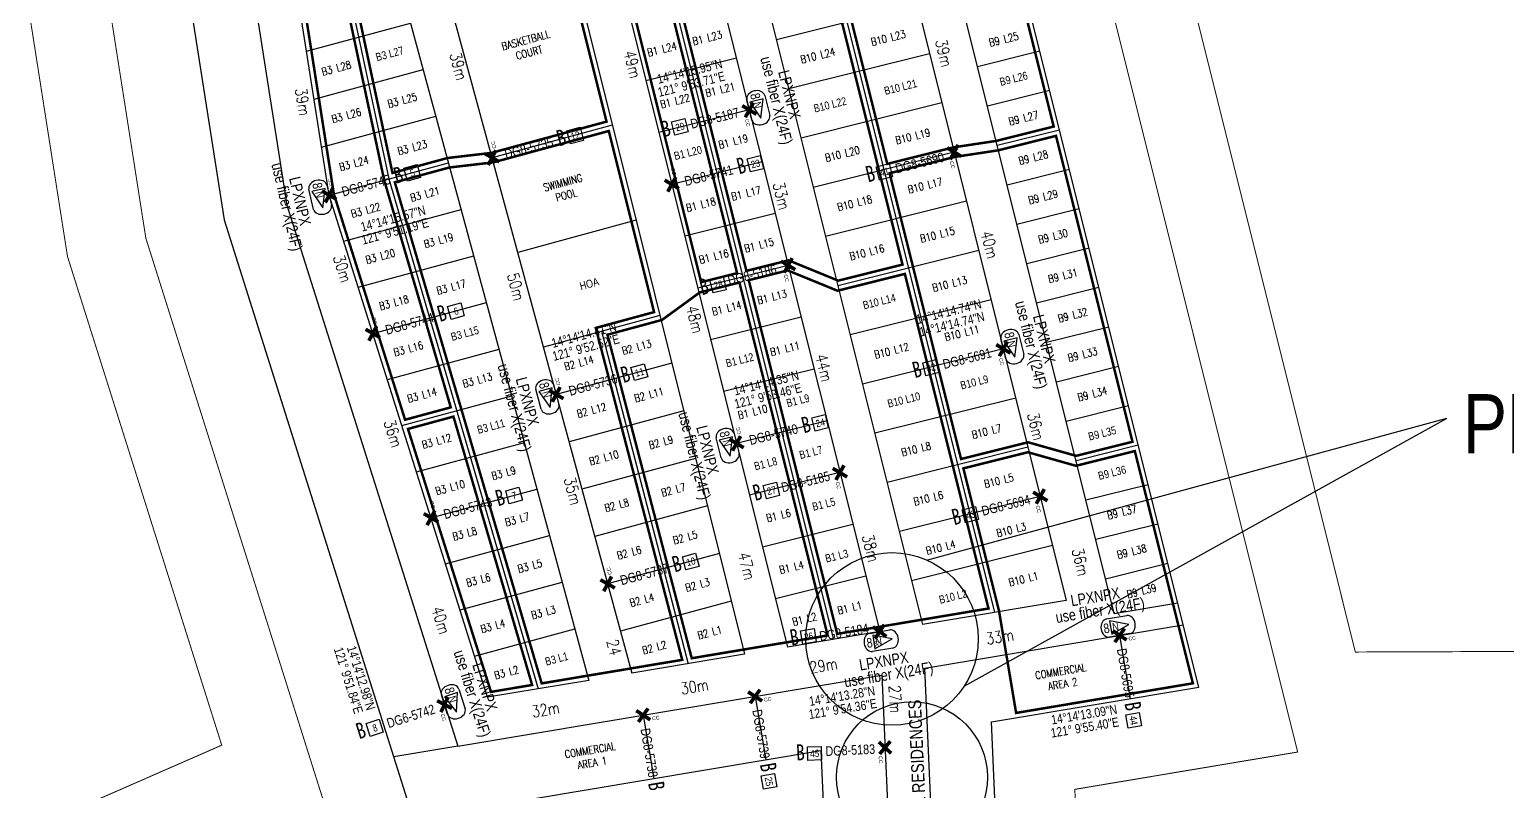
# Model space of a CAD drawing. Extents: x -663610 to -207124, y 70878 to 297551.
# Drawn here: x -212881 to -211961, y 82228 to 82703 of the extents above; entities that cross this region are included whole.
import ezdxf
from ezdxf.enums import TextEntityAlignment as Align

# ---------------------------------------------------------------- set-up
doc = ezdxf.new("R2010")
doc.units = 0
doc.header["$LTSCALE"] = 0.3
doc.linetypes.add('ACAD_ISO05W100', pattern=[33, 24, -3, 0, -3, 0, -3])
doc.layers.get('0').update_dxf_attribs({"linetype": 'CONTINUOUS'})
for name, color, linetype in [('BASEMAP', 7, 'CONTINUOUS'), ('COORDINATES', 3, 'CONTINUOUS'), ('Distance Data', 7, 'CONTINUOUS'), ('Electric Pole ID', 7, 'CONTINUOUS'), ('Electrical Pole (Circular Conc.)', 7, 'CONTINUOUS'), ('House Number', 6, 'CONTINUOUS'), ('NAP Boundary', 1, 'CONTINUOUS'), ('Proposed NAP', 7, 'CONTINUOUS'), ('Proposed NAP ID', 1, 'CONTINUOUS'), ('Road Name', 7, 'CONTINUOUS'), ('Site boundry', 7, 'CONTINUOUS'), ('Survey sequence', 7, 'CONTINUOUS'), ('Vacant', 1, 'CONTINUOUS')]:
    doc.layers.add(name, color=color, linetype=linetype)
doc.layers.add('Pole size-Big', color=251, linetype='CONTINUOUS', lineweight=0)
doc.styles.add('Mark', font='arial.ttf', dxfattribs={"width": 0.8, "height": 2.5})
doc.styles.add('ROMANS', font='ROMANS.SHX', dxfattribs={"width": 0.8, "height": 2})
doc.styles.get("Standard").update_dxf_attribs({"font": '', "width": 0.8})
doc.styles.get('Standard').set_extended_font_data('FangSong_GB2312')
doc.linetypes.add('FENCELINE2', pattern='A,6.35,-2.54,[132,ltypeshp.shx,S=2.54,R=0,X=-2.54,Y=0],-2.54,25.4', length=36.83)

# ---------------------------------------------------------------- blocks, each defined once
blk = doc.blocks.new('Electrical Pole (Circular Conc.)')
at = {"const_width": 1.18}
for points in [[(-322437.53, 145744.35), (-322433.55, 145740.66)], [(-322437.46, 145740.59), (-322433.62, 145744.42)]]:
    blk.add_lwpolyline(points, dxfattribs=at)
at = {"color": 1, "lineweight": 0, "ltscale": 2, "insert": (-322432.88, 145741.54), "char_height": 1.2, "width": 1.894, "attachment_point": 1}
blk.add_mtext('{\\fArial|b0|i0|c0|p34;\\C7;CC}', dxfattribs=at)
blk = doc.blocks.new('PROPOSED NAP')
at = {"color": 7, "linetype": 'Continuous'}
for p, q in [((74519.12, 11201.41), (74524.62, 11201.41)), ((74524.62, 11196.53), (74519.12, 11196.53))]:
    blk.add_line(p, q, dxfattribs=at)
blk.add_lwpolyline([(74524.77, 11198.97), (74519.88, 11200.8), (74519.88, 11197.14)], close=True, dxfattribs=at)
for centre, start_param, end_param in [((74519.12, 11198.97), 3.141593, 4.712389), ((74524.62, 11198.97), 1.570796, 3.141593), ((74519.12, 11198.97), 4.712389, 6.283185), ((74524.62, 11198.97), 0, 1.570796)]:
    blk.add_ellipse(centre, major_axis=(0, -2.44), ratio=0.75, start_param=start_param, end_param=end_param, dxfattribs=at)
at = {"color": 7, "style": 'Mark', "width": 0.8}
for s, height, p in [('8', 2.55, (74518.73, 11197.68)), ('N', 2.12, (74521.16, 11197.9))]:
    blk.add_text(s, height=height, dxfattribs=at).set_placement(p, align=Align.CENTER)

msp = doc.modelspace()

# ---------------------------------------------------------------- linework, layer by layer
at = {"layer": 'BASEMAP', "color": 251, "ltscale": 2}
for points in [[(-211960.67, 82215.48), (-212279.46, 82214.35), (-212282.06, 82271.57), (-212152.86, 82293.21), (-212418.44, 83355.77), (-212857.53, 83205.14), (-212760.19, 82584.43), (-212642.36, 82211.22), (-212388.36, 82253.77), (-212386.46, 82212.09), (-212465.83, 82208.15), (-212596.26, 82185.4)], [(-212205.57, 82339.14), (-212443.27, 83290.16)], [(-212810.61, 83164.15), (-212721.14, 82593.6), (-212614.68, 82256.42), (-212350.46, 82300.67), (-212344.69, 82174.12), (-212461.38, 82168.32), (-212589.38, 82146)], [(-212351.21, 82810.48), (-212235.45, 82347.32), (-212324.98, 82332.32)], [(-212395.11, 82799.51), (-212280.21, 82339.82)], [(-212439.01, 82788.54), (-212324.98, 82332.32)], [(-212465.21, 82781.99), (-212351.7, 82327.84)], [(-212521.59, 82767.9), (-212409.19, 82318.21)], [(-212493.4, 82774.94), (-212380.44, 82323.03)], [(-212547.78, 82761.35), (-212435.9, 82313.74)], [(-212625.49, 82741.93), (-212506.15, 82301.97)], [(-212651.69, 82735.38), (-212532.91, 82297.49)], [(-212682.65, 82727.64), (-212657.58, 82609.88), (-212564.46, 82292.21)], [(-212532.91, 82297.49), (-212596, 82286.92), (-212694.78, 82599.79), (-212713.61, 82719.9)], [(-212328.23, 82718.54), (-212416.03, 82696.6)], [(-212708.83, 82689.4), (-212643.99, 82706.99)], [(-212441, 82685.15), (-212497.38, 82671.06)], [(-212320.57, 82687.9), (-212408.37, 82665.95)], [(-212704.15, 82659.54), (-212636.13, 82677.99)], [(-212312.91, 82657.25), (-212400.71, 82635.3)], [(-212699.46, 82629.67), (-212628.26, 82648.99)], [(-212432.93, 82652.87), (-212489.31, 82638.78)], [(-212518.32, 82643.47), (-212593.27, 82623.13)], [(-212694.78, 82599.8), (-212620.39, 82619.98)], [(-212424.87, 82620.59), (-212481.25, 82606.5)], [(-212305.25, 82626.6), (-212393.05, 82604.66)], [(-212297.59, 82595.96), (-212385.39, 82574.01)], [(-212685.71, 82571.09), (-212612.51, 82590.94)], [(-212503.49, 82584.14), (-212577.26, 82564.12)], [(-212416.8, 82588.31), (-212473.18, 82574.22)], [(-212289.93, 82565.31), (-212377.73, 82543.37)], [(-212676.65, 82542.37), (-212604.64, 82561.9)], [(-212408.73, 82556.03), (-212465.11, 82541.94)], [(-212667.58, 82513.65), (-212596.76, 82532.86)], [(-212282.27, 82534.67), (-212370.07, 82512.72)], [(-212488.66, 82524.81), (-212561.26, 82505.11)], [(-212400.66, 82523.75), (-212457.04, 82509.66)], [(-212524.98, 82514.95), (-212471.03, 82307.85)], [(-212658.51, 82484.93), (-212588.88, 82503.82)], [(-212274.61, 82504.02), (-212362.41, 82482.07)], [(-212481.24, 82495.14), (-212553.25, 82475.61)], [(-212392.59, 82491.47), (-212448.98, 82477.38)], [(-212649.45, 82456.21), (-212581, 82474.78)], [(-212266.95, 82473.37), (-212354.75, 82451.43)], [(-212473.83, 82465.48), (-212545.25, 82446.1)], [(-212384.53, 82459.19), (-212440.91, 82445.1)], [(-212640.38, 82427.5), (-212573.13, 82445.74)], [(-212466.42, 82435.81), (-212537.24, 82416.6)], [(-212259.29, 82442.73), (-212347.09, 82420.78)], [(-212376.46, 82426.91), (-212432.84, 82412.82)], [(-212631.32, 82398.78), (-212565.25, 82416.7)], [(-212251.63, 82412.08), (-212339.43, 82390.14)], [(-212459, 82406.15), (-212529.24, 82387.09)], [(-212368.39, 82394.63), (-212424.77, 82380.54)], [(-212622.25, 82370.06), (-212557.37, 82387.66)], [(-212243.97, 82381.43), (-212331.78, 82359.49)], [(-212451.59, 82376.48), (-212521.24, 82357.59)], [(-212360.32, 82362.35), (-212416.7, 82348.26)], [(-212613.18, 82341.34), (-212549.49, 82358.62)], [(-212444.17, 82346.82), (-212513.23, 82328.08)], [(-212205.57, 82339.14), (-212166, 82345.77)], [(-212604.12, 82312.62), (-212541.62, 82329.58)], [(-212351.7, 82327.84), (-212409.19, 82318.21)], [(-211960.53, 82175.48), (-212317.67, 82174.21), (-212323.63, 82305.17), (-212202.17, 82325.51)], [(-212202.17, 82325.51), (-212162.59, 82332.14)], [(-212435.9, 82313.74), (-212506.15, 82301.97)]]:
    msp.add_lwpolyline(points, dxfattribs=at)
at = {"layer": 'BASEMAP', "color": 251, "linetype": 'Continuous', "ltscale": 2}
for points in [[(-212251.9, 82689.46), (-212290.7, 82679.76)], [(-212245.76, 82664.91), (-212284.57, 82655.21)], [(-212239.63, 82640.36), (-212278.43, 82630.66)], [(-212233.49, 82615.81), (-212272.3, 82606.11)], [(-212227.36, 82591.26), (-212266.16, 82581.56)], [(-212221.22, 82566.71), (-212260.03, 82557.01)], [(-212215.08, 82542.16), (-212253.89, 82532.46)], [(-212208.95, 82517.61), (-212247.75, 82507.91)], [(-212202.81, 82493.06), (-212241.62, 82483.36)], [(-212196.68, 82468.51), (-212235.48, 82458.81)], [(-212190.54, 82443.96), (-212229.35, 82434.26)], [(-212184.4, 82419.41), (-212223.21, 82409.72)], [(-212178.27, 82394.87), (-212217.07, 82385.17)], [(-212172.13, 82370.32), (-212210.94, 82360.62)], [(-212202.17, 82325.51), (-212195.56, 82286.06)], [(-212429.34, 82287.46), (-212422.73, 82248.01)], [(-212499.05, 82275.79), (-212492.44, 82236.33)], [(-212614.68, 82256.42), (-212654.52, 82249.74)]]:
    msp.add_lwpolyline(points, dxfattribs=at)
at = {"layer": 'BASEMAP', "color": 4, "linetype": 'Continuous', "ltscale": 2}
msp.add_lwpolyline([(-212299.06, 82293.83), (-211998.39, 82460.58), (-212321.96, 82372.34)], dxfattribs=at)
for centre, radius in [((-212344.03, 82323.31), 53.77), ((-212331.58, 82237.12), 47.04)]:
    msp.add_circle(centre, radius, dxfattribs=at)
at = {"layer": 'NAP Boundary', "color": 5, "linetype": 'ACAD_ISO05W100', "lineweight": 0, "ltscale": 2, "const_width": 1.56}
for points in [[(-212755.04, 83166.3), (-212690.35, 82753.79), (-212685.6, 82727.06), (-212660.49, 82609.15), (-212618.99, 82467.58), (-212647.45, 82459.86), (-212691.84, 82600.5), (-212710.65, 82720.37), (-212714.85, 82747.15), (-212779.28, 83157.98)], [(-212339.98, 83029.51), (-212375.4, 83020.66), (-212399.36, 83005.19), (-212440.84, 82994.83), (-212398.75, 82826.43), (-212392.2, 82800.24), (-212346.97, 82619.27), (-212305.84, 82629.55), (-212279.02, 82633.6), (-212243.26, 82642.54)], [(-212628.55, 82970.64), (-212589.98, 82780.67), (-212519.17, 82770.58), (-212462.93, 82545.58), (-212440.56, 82551.17), (-212496.31, 82774.22), (-212502.85, 82800.41), (-212551.1, 82993.43), (-212576.07, 82987.18), (-212600.98, 82974.96)], [(-212714.07, 82943.79), (-212684.43, 82754.78), (-212679.71, 82728.21), (-212655.31, 82613.61), (-212620.96, 82622.94), (-212593.83, 82626.09), (-212521.94, 82645.59), (-212550.31, 82759.09), (-212595.11, 82775.77), (-212628.83, 82941.83), (-212657.94, 82937.27), (-212686.96, 82948.04)], [(-212489.76, 82772.76), (-212434.74, 82552.62), (-212408.5, 82559.18), (-212377.51, 82546.52), (-212337.47, 82556.52), (-212397.29, 82795.87), (-212438.28, 82785.63), (-212464.48, 82779.08)], [(-212653.85, 82607.8), (-212562.33, 82295.6), (-212533.41, 82300.45), (-212506.65, 82304.93), (-212474.76, 82310.27), (-212528.63, 82517.07), (-212492.28, 82526.93), (-212520.49, 82639.77), (-212592.69, 82620.17), (-212619.82, 82617.03)], [(-212241.81, 82636.72), (-212277.84, 82627.71), (-212304.66, 82623.66), (-212345.51, 82613.45), (-212301.01, 82435.39), (-212259.25, 82445.83), (-212229.3, 82437.37), (-212194.18, 82446.15)], [(-212521.33, 82512.84), (-212468.82, 82311.27), (-212436.4, 82316.7), (-212409.69, 82321.17), (-212384.14, 82325.45), (-212439.1, 82545.35), (-212463.82, 82539.17), (-212487.34, 82522.05)], [(-212433.28, 82546.8), (-212378.21, 82326.44), (-212352.19, 82330.8), (-212325.48, 82335.28), (-212283.91, 82342.24), (-212336.02, 82550.7), (-212377.96, 82540.22), (-212408.95, 82552.88)], [(-212617.31, 82461.82), (-212568.29, 82294.61), (-212593.93, 82290.31), (-212645.65, 82454.14)], [(-212299.56, 82429.57), (-212277.28, 82340.43), (-212272.8, 82313.68), (-212266.68, 82277.19), (-212156.56, 82295.64), (-212192.72, 82440.33), (-212229.39, 82431.16), (-212259.34, 82439.62)]]:
    msp.add_lwpolyline(points, close=True, dxfattribs=at)
at = {"layer": 'Site boundry', "color": 1, "linetype": 'FENCELINE2', "lineweight": 0, "ltscale": 5, "const_width": 0.605}
msp.add_lwpolyline([(-213422.79, 81967.81), (-213350.56, 81999.42), (-213158.72, 82083.36), (-212761.71, 82257.1), (-212857.81, 82561.5), (-212969.31, 83272.52), (-212347.84, 83485.71), (-212055.27, 82315.14), (-211934.03, 82315.57)], dxfattribs=at)
at = {"layer": 'Site boundry', "color": 2, "linetype": 'FENCELINE2', "lineweight": 0, "ltscale": 5, "const_width": 0.605}
msp.add_lwpolyline([(-212230.1, 82229.58), (-212091.23, 82252.84), (-212383.14, 83420.74), (-212913.42, 83238.83), (-212809, 82572.97), (-212676.96, 82154.73), (-212435.74, 82195.14), (-212434.13, 82159.66), (-212345.15, 82164.08), (-212319.28, 82164.21), (-212227.13, 82164.53)], close=True, dxfattribs=at)
at = {"layer": 'Survey sequence', "color": 9, "ltscale": 2, "true_color": 0xc7c8ca}
for points in [[(-212481.38, 82645.45), (-212473.12, 82647.51), (-212471.08, 82639.32), (-212479.33, 82637.26)], [(-212546.65, 82639.86), (-212538.43, 82642.07), (-212536.24, 82633.92), (-212544.46, 82631.71)], [(-212434.35, 82622.41), (-212426.09, 82624.47), (-212424.05, 82616.28), (-212432.3, 82614.22)], [(-212353.97, 82617.37), (-212345.72, 82619.43), (-212343.67, 82611.24), (-212351.92, 82609.18)], [(-212648.2, 82616.63), (-212639.99, 82618.86), (-212637.78, 82610.71), (-212645.99, 82608.49)], [(-212457.57, 82547.03), (-212449.32, 82549.09), (-212447.27, 82540.9), (-212455.52, 82538.84)], [(-212621.01, 82530.49), (-212612.8, 82532.72), (-212610.59, 82524.57), (-212618.8, 82522.35)], [(-212506.68, 82492.45), (-212498.47, 82494.68), (-212496.26, 82486.53), (-212504.47, 82484.3)], [(-212324.88, 82495.4), (-212316.63, 82497.47), (-212314.58, 82489.28), (-212322.84, 82487.21)], [(-212394.01, 82461.01), (-212385.75, 82463.07), (-212383.71, 82454.88), (-212391.96, 82452.82)], [(-212584.74, 82415.62), (-212576.53, 82417.85), (-212574.32, 82409.7), (-212582.53, 82407.47)], [(-212424.35, 82418.87), (-212416.1, 82420.93), (-212414.05, 82412.74), (-212422.3, 82410.68)], [(-212300.34, 82403.74), (-212292.08, 82405.81), (-212290.04, 82397.62), (-212298.29, 82395.56)], [(-212474.66, 82374.43), (-212466.45, 82376.66), (-212464.24, 82368.51), (-212472.45, 82366.28)], [(-212400.97, 82328.33), (-212392.59, 82329.74), (-212391.19, 82321.41), (-212399.58, 82320.01)], [(-212671.68, 82270.65), (-212663.57, 82273.22), (-212661.03, 82265.17), (-212669.14, 82262.6)], [(-212190.01, 82277.5), (-212188.6, 82269.11), (-212196.93, 82267.72), (-212198.33, 82276.11)], [(-212396.76, 82255.97), (-212388.26, 82256.36), (-212387.88, 82247.93), (-212396.38, 82247.54)], [(-212417.18, 82239.45), (-212415.77, 82231.06), (-212424.1, 82229.67), (-212425.5, 82238.06)]]:
    msp.add_lwpolyline(points, close=True, dxfattribs=at)

# ---------------------------------------------------------------- block references
at = {"layer": 'Electrical Pole (Circular Conc.)', "color": 1, "lineweight": 0, "xscale": 1.919302000000065, "zscale": 1.919302000013738}
for p, yscale, rotation in [((-333749.29, -585557.11), 1.919302000016501, 284.0330033779194), ((-103094.3, 752871), 1.919302000016501, 105.0447188448591), ((-333621.61, -585583.37), 1.919302000016501, 284.0330033775145), ((-91164.89, 750816.48), 1.919302000016501, 104.0330033776514), ((-104743.74, 753098.72), 1.919302000016501, 105.1770176889307), ((-333725.09, -585653.95), 1.919302000016501, 284.033003377929), ((-104716.54, 753012.57), 1.919302000016501, 105.1770176887831), ((-333590.97, -585705.96), 1.919302000016501, 284.0330033776555), ((-104602.22, 752974.53), 1.9193020000165, 105.1770176889509), ((-91124.55, 750655.08), 1.9193020000165, 104.0330033784958), ((-333692.82, -585783.07), 1.919302000016501, 284.0330033771298), ((-333567.99, -585797.9), 1.919302000016501, 284.033003377842), ((-104680.28, 752897.7), 1.919302000016501, 105.1770176894594), ((-104570.2, 752856.51), 1.919302000016501, 105.1770176889721), ((-385998.19, -574230.71), 1.919302000016501, 279.508835267742), ((444356.38, -91320.98), 1.919302000016501, 9.50883526812341), ((-293056.64, -592071.08), 1.919302000016501, 287.5213706870364), ((444129.21, -91359.03), 1.919302000016501, 9.508835268257606), ((444059.5, -91370.71), 1.919302000016501, 9.508835267916648), ((-463616.92, -548685.27), 1.919302000016501, 272.6085789844177)]:
    msp.add_blockref('Electrical Pole (Circular Conc.)', p, dxfattribs=dict(at, yscale=yscale, rotation=rotation))
at = {"layer": 'Proposed NAP', "color": 1, "zscale": 2.347523674886913}
for p, xscale, yscale, rotation in [((-280352.66, 246000.4), 2.347523674960325, 2.347523674887796, 284.0330033779679), ((-278264.43, 246906.61), 2.347523674960324, 2.347523674887796, 283.2072253964247), ((-280194.34, 245851.55), 2.347523674960324, 2.347523674887796, 284.0330033779371), ((-283731.82, 244431.52), 2.347523674960324, 2.347523674887796, 285.17701768905), ((-280371.76, 245789.85), 2.347523674960324, 2.347523674887796, 284.0330033779202), ((-380398.21, 27502.21), 2.347523674960324, 2.347523674887796, 9.508835268195416), ((-380545.84, 27493.22), 2.347523674960323, 2.347523674887796, 9.508835268300787), ((-290355.8, 241194.65), 2.347523674960324, 2.347523674887797, 287.5213706875716)]:
    msp.add_blockref('PROPOSED NAP', p, dxfattribs=dict(at, xscale=xscale, yscale=yscale, rotation=rotation))

# ---------------------------------------------------------------- texts
at = {"layer": 'BASEMAP', "color": 4, "linetype": 'Continuous', "ltscale": 2, "insert": (-211988.29, 82475.8), "char_height": 36.9515, "width": 602.6239, "attachment_point": 1, "style": 'Mark'}
msp.add_mtext('PLACE YOUR 1ST LCP HERE', dxfattribs=at)
at = {"layer": 'COORDINATES', "color": 3, "style": 'Mark', "width": 0.8}
for s, rotation, p in [(' 14°14\'15.95"N', 14.033, (-212470.27, 82673.93)), ('121° 9\'53.71"E', 14.033, (-212468.32, 82666.15)), (' 14°14\'15.57"N', 15.17702, (-212655.04, 82582.23)), ('121° 9\'51.19"E', 15.17702, (-212652.94, 82574.49)), (' 14°14\'14.74"N', 14.033, (-212308.81, 82524.22)), (' 14°14\'14.74"N', 14.033, (-212306.86, 82516.43)), (' 14°14\'14.41"N', 15.17702, (-212536.1, 82509.8)), ('121° 9\'52.52"E', 15.17702, (-212534, 82502.06)), (' 14°14\'14.35"N', 14.033, (-212422.56, 82479.76)), ('121° 9\'53.46"E', 14.033, (-212420.61, 82471.97)), ('121° 9\'51.84"E', 287.52137, (-212685.5, 82296.54)), (' 14°14\'12.98"N', 287.52137, (-212677.84, 82298.95)), (' 14°14\'13.28"N', 9.50884, (-212375.58, 82284.78)), ('121° 9\'54.36"E', 9.50884, (-212374.25, 82276.87)), (' 14°14\'13.09"N', 9.50884, (-212224.73, 82273.21)), ('121° 9\'55.40"E', 9.50884, (-212223.4, 82265.29))]:
    msp.add_text(s, height=5.808, rotation=rotation, dxfattribs=at).set_placement(p, align=Align.CENTER)
at = {"layer": 'Distance Data', "style": 'ROMANS', "width": 0.8}
for s, rotation, p in [('39m', 284.033, (-212311.61, 82688.25)), ('39m', 285.17702, (-212614.07, 82680.04)), ('49m', 284.033, (-212505.66, 82681.31)), ('39m', 278.91249, (-212711.15, 82657.91)), ('33m', 284.033, (-212412.81, 82599.31)), ('40m', 284.033, (-212283.12, 82568.96)), ('30m', 287.52137, (-212686.44, 82553.93)), ('50m', 285.17702, (-212578.23, 82542.73)), ('48m', 284.033, (-212466.77, 82522.38)), ('44m', 284.033, (-212386.23, 82492.16)), ('36m', 284.033, (-212254.3, 82455.69)), ('36m', 287.52137, (-212654.81, 82451.3)), ('35m', 285.17702, (-212542.89, 82415.43)), ('38m', 284.033, (-212357.2, 82379.81)), ('47m', 284.033, (-212434.46, 82368.7)), ('36m', 284.033, (-212226.48, 82371.23)), ('40m', 287.52137, (-212625.02, 82334.93)), ('33m', 9.50884, (-212276.76, 82324.67)), ('24', 285.17702, (-212517.15, 82318.02)), ('29m', 9.50884, (-212386.66, 82306.76)), ('30m', 9.50884, (-212467.04, 82293.64)), ('27m', 272.60858, (-212341.96, 82285.76)), ('32m', 9.50884, (-212559.8, 82279.31))]:
    msp.add_text(s, height=7.258, rotation=rotation, dxfattribs=at).set_placement(p, align=Align.MIDDLE_CENTER)
at = {"layer": 'Electric Pole ID', "style": 'Mark', "width": 0.8}
for s, rotation, p in [('DG8-5187', 14.033, (-212453.76, 82644.84)), ('DG8-5735', 15.04472, (-212569.54, 82626.22)), ('DG8-5690', 14.033, (-212326.03, 82617.07)), ('DG8-5745', 15.17702, (-212671.06, 82602.94)), ('DG8-5741', 14.033, (-212457.48, 82609.18)), ('DG8-5186', 14.033, (-212430.46, 82547.26)), ('DG8-5744', 15.17702, (-212643.87, 82516.8)), ('DG8-5691', 14.033, (-212296.5, 82495.13)), ('DG8-5736', 15.17702, (-212529.54, 82478.76)), ('DG8-5740', 14.033, (-212417.14, 82447.78)), ('DG8-5185', 14.033, (-212397.16, 82418.36)), ('DG8-5743', 15.17702, (-212607.6, 82401.93)), ('DG8-5694', 14.033, (-212272.31, 82403.71)), ('DG8-5737', 15.17702, (-212497.53, 82360.74)), ('DG8-5184', 9.50884, (-212373.44, 82324.49)), ('DG8-5695', 279.50884, (-212201.37, 82301.61)), ('DG6-5742', 17.52137, (-212642.99, 82272.33)), ('DG8-5739', 279.50884, (-212428.54, 82263.56)), ('DG8-5738', 279.50884, (-212498.25, 82251.88)), ('DG8-5183', 2.60858, (-212369.9, 82251.04))]:
    msp.add_text(s, height=6, rotation=rotation, dxfattribs=at).set_placement(p, align=Align.CENTER)
at = {"layer": 'House Number', "color": 6, "char_height": 5, "width": 49.8611, "attachment_point": 5, "style": 'Mark'}
for s, insert, rotation in [('B3 L27', (-212657.06, 82687.88), 15.17702), ('B9 L26', (-212268.23, 82672.33), 14.033), ('B10 L21', (-212338.69, 82667.09), 14.033), ('B10 L22', (-212382.59, 82656.11), 14.033), ('B1 L20', (-212471.19, 82626.16), 14.033), ('HOA', (-212532.68, 82544.54), 15.17702), ('B10 L14', (-212351.95, 82533.53), 14.033), ('B3 L15', (-212610.24, 82513.62), 15.17702), ('B1 L12', (-212438.91, 82497.04), 14.033), ('B10 L9', (-212292.73, 82483.21), 14.033), ('B1 L9', (-212402.65, 82471.81), 14.033), ('B10 L10', (-212336.63, 82472.24), 14.033), ('B3 L11', (-212593.9, 82455.7), 15.17702), ('B9 L35', (-212213.01, 82451.39), 14.033), ('B1 L8', (-212422.78, 82432.48), 14.033), ('B1 L7', (-212394.59, 82439.53), 14.033), ('B9 L36', (-212206.88, 82426.84), 14.033), ('B1 L5', (-212386.52, 82407.25), 14.033), ('B1 L3', (-212378.45, 82374.97), 14.033), ('B10 L2', (-212305.99, 82349.65), 14.033), ('B3 L1', (-212553.04, 82310.89), 15.17702)]:
    msp.add_mtext(s, dxfattribs=dict(at, insert=insert, rotation=rotation))
at = {"layer": 'Pole size-Big', "color": 2, "lineweight": 0, "width": 0.8}
for rotation, p in [(15.04472, (-212551.53, 82630.14)), (14.033, (-212486.43, 82635.81)), (14.033, (-212439.4, 82612.77)), (15.17702, (-212653.06, 82606.9)), (14.033, (-212359.02, 82607.73)), (14.033, (-212462.62, 82537.39)), (15.17702, (-212625.86, 82520.76)), (15.17702, (-212511.53, 82482.71)), (14.033, (-212329.93, 82485.77)), (14.033, (-212399.06, 82451.37)), (14.033, (-212429.4, 82409.23)), (15.17702, (-212589.6, 82405.89)), (14.033, (-212305.39, 82394.11)), (15.17702, (-212479.52, 82364.69)), (9.50884, (-212406.77, 82319.12)), (279.50884, (-212199.21, 82283.3)), (17.52137, (-212676.14, 82260.73)), (2.60858, (-212403.62, 82247.53)), (279.50884, (-212426.39, 82245.25)), (279.50884, (-212496.1, 82233.57))]:
    msp.add_text('B', height=10, rotation=rotation, dxfattribs=at).set_placement(p)
at = {"layer": 'Proposed NAP ID', "style": 'Mark', "width": 0.8}
for s, rotation, p in [('use fiber X(24F)', 284.033, (-212419.38, 82657.96)), ('LPXNPX', 284.033, (-212411.29, 82661.65)), ('use fiber X(24F)', 283.20723, (-212724.42, 82591.73)), ('LPXNPX', 283.20723, (-212716.28, 82595.31)), ('use fiber X(24F)', 284.033, (-212260.65, 82505.7)), ('LPXNPX', 284.033, (-212252.56, 82509.39)), ('use fiber X(24F)', 285.17702, (-212582.61, 82466.52)), ('LPXNPX', 285.17702, (-212574.6, 82470.37)), ('use fiber X(24F)', 284.033, (-212470.44, 82436.6)), ('LPXNPX', 284.033, (-212462.35, 82440.29)), ('LPXNPX', 9.50884, (-212216.81, 82346.13)), ('use fiber X(24F)', 9.50884, (-212213.77, 82337.77)), ('use fiber X(24F)', 287.52137, (-212608.9, 82288.26)), ('LPXNPX', 9.50884, (-212348.59, 82306.09)), ('LPXNPX', 287.52137, (-212601.05, 82292.44)), ('use fiber X(24F)', 9.50884, (-212345.55, 82297.73))]:
    msp.add_text(s, height=7, rotation=rotation, dxfattribs=at).set_placement(p, align=Align.CENTER)
at = {"layer": 'Road Name', "color": 7, "lineweight": 0, "style": 'Mark', "width": 0.8}
e = msp.add_text('BRILLIANZ RESIDENCES', height=8, rotation=92.60858, dxfattribs=at)
e.set_placement((-212327.59, 82232.57), align=Align.MIDDLE_CENTER)
e.dxf.unprotected_set("ltscale", 0)
at = {"layer": 'Survey sequence', "color": 9, "true_color": 0xc7c8ca, "style": 'Mark', "width": 0.8}
for s, height, rotation, p in [('12', 4.519, 15.04472, (-212540.75, 82634.68)), ('29', 4.519, 14.033, (-212475.57, 82640.16)), ('23', 4.519, 14.033, (-212428.53, 82617.12)), ('5', 4.52, 15.17702, (-212642.28, 82611.46)), ('41', 4.519, 14.033, (-212348.16, 82612.08)), ('28', 4.519, 14.033, (-212451.76, 82541.74)), ('6', 4.52, 15.17702, (-212615.09, 82525.32)), ('11', 4.519, 15.17702, (-212500.76, 82487.28)), ('42', 4.519, 14.033, (-212319.07, 82490.12)), ('24', 4.519, 14.033, (-212388.19, 82455.72)), ('27', 4.519, 14.033, (-212418.54, 82413.58)), ('7', 4.52, 15.17702, (-212578.83, 82410.45)), ('43', 4.519, 14.033, (-212294.52, 82398.46)), ('10', 4.519, 15.17702, (-212468.75, 82369.26)), ('26', 4.519, 9.50884, (-212395.6, 82322.6)), ('8', 4.52, 17.52137, (-212665.56, 82265.73)), ('44', 4.519, 279.50884, (-212195.73, 82272.13)), ('45', 4.519, 2.60858, (-212392.11, 82249.64)), ('25', 4.519, 279.50884, (-212422.91, 82234.08))]:
    msp.add_text(s, height=height, rotation=rotation, dxfattribs=at).set_placement(p, align=Align.CENTER)
at = {"layer": 'Vacant', "color": 251, "char_height": 4.8, "attachment_point": 5, "style": 'ROMANS'}
for s, insert, width, rotation in [('BASKETBALL COURT', (-212571.22, 82692.47), 20.5929, 15.17702), ('B1 L23', (-212459.13, 82697.77), 20.5929, 14.033), ('B10 L23', (-212346.35, 82697.73), 29.8836, 14.033), ('B1 L24', (-212487.32, 82690.72), 33.3012, 14.033), ('B9 L25', (-212274.37, 82696.88), 29.8836, 14.033), ('B10 L24', (-212390.25, 82686.76), 29.8836, 14.033), ('B3 L28', (-212690.28, 82678.87), 20.5929, 15.17702), ('B1 L21', (-212451.06, 82665.49), 20.5929, 14.033), ('B3 L25', (-212649.19, 82658.87), 20.5929, 15.17702), ('B1 L22', (-212479.25, 82658.44), 20.5929, 14.033), ('B3 L26', (-212684, 82649.43), 20.5929, 15.17702), ('B9 L27', (-212262.1, 82647.78), 29.8836, 14.033), ('B10 L19', (-212331.03, 82636.44), 29.8836, 14.033), ('B3 L23', (-212642.92, 82629.44), 20.5929, 15.17702), ('B1 L19', (-212442.99, 82633.21), 20.5929, 14.033), ('B10 L20', (-212374.93, 82625.47), 29.8836, 14.033), ('B3 L24', (-212679.32, 82619.56), 32.494, 15.17702), ('B9 L28', (-212255.96, 82623.23), 29.8836, 14.033), ('SWIMMING POOL', (-212548.09, 82603.71), 20.5929, 15.17702), ('B10 L17', (-212323.37, 82605.79), 29.8836, 14.033), ('B3 L21', (-212635.05, 82600.42), 20.5929, 15.17702), ('B1 L17', (-212434.93, 82600.93), 20.5929, 14.033), ('B9 L29', (-212249.83, 82598.68), 29.8836, 14.033), ('B3 L22', (-212671.95, 82590.4), 20.5929, 15.17702), ('B1 L18', (-212463.12, 82593.88), 20.5929, 14.033), ('B10 L18', (-212367.27, 82594.82), 29.8836, 14.033), ('B3 L19', (-212626.58, 82571.54), 20.5929, 15.17702), ('B10 L15', (-212315.71, 82575.15), 29.8836, 14.033), ('B9 L30', (-212243.69, 82574.13), 29.8836, 14.033), ('B3 L20', (-212662.88, 82561.69), 20.5929, 15.17702), ('B1 L16', (-212455.05, 82561.6), 20.5929, 14.033), ('B1 L15', (-212426.86, 82568.65), 20.5929, 14.033), ('B10 L16', (-212359.61, 82564.18), 29.8836, 14.033), ('B3 L17', (-212618.71, 82542.5), 20.5929, 15.17702), ('B10 L13', (-212308.05, 82544.5), 29.8836, 14.033), ('B9 L31', (-212237.55, 82549.59), 29.8836, 14.033), ('B3 L18', (-212654.42, 82532.81), 20.5929, 15.17702), ('B1 L13', (-212418.79, 82536.37), 20.5929, 14.033), ('B1 L14', (-212446.98, 82529.32), 30.4234, 14.033), ('B9 L32', (-212231.42, 82525.04), 29.8836, 14.033), ('B10 L11', (-212300.39, 82513.86), 29.8836, 14.033), ('B2 L13', (-212503.11, 82505.05), 29.8836, 15.17702), ('B3 L16', (-212645.35, 82504.09), 20.5929, 15.17702), ('B2 L14', (-212539.12, 82495.28), 29.8836, 15.17702), ('B1 L11', (-212410.72, 82504.09), 20.5929, 14.033), ('B10 L12', (-212344.29, 82502.88), 29.8836, 14.033), ('B9 L33', (-212225.28, 82500.49), 29.8836, 14.033), ('B3 L13', (-212602.36, 82484.58), 20.5929, 15.17702), ('B3 L14', (-212636.88, 82475.21), 24.9072, 15.17702), ('B2 L11', (-212495.4, 82475.46), 29.8836, 15.17702), ('B9 L34', (-212219.15, 82475.94), 29.8836, 14.033), ('B2 L12', (-212531.26, 82465.74), 29.8836, 15.17702), ('B1 L10', (-212430.85, 82464.76), 20.5929, 14.033), ('B10 L7', (-212285.07, 82452.56), 29.8836, 14.033), ('B3 L12', (-212627.82, 82446.49), 20.5929, 15.17702), ('B2 L9', (-212487.99, 82445.8), 29.8836, 15.17702), ('B10 L8', (-212328.97, 82441.59), 29.8836, 14.033), ('B2 L10', (-212523.55, 82436.15), 29.8836, 15.17702), ('B3 L9', (-212586.02, 82426.65), 20.5929, 15.17702), ('B10 L5', (-212277.41, 82421.92), 29.8836, 14.033), ('B3 L10', (-212619.35, 82417.61), 20.5929, 15.17702), ('B2 L7', (-212480.28, 82416.21), 29.8836, 15.17702), ('B2 L8', (-212515.55, 82406.64), 29.8836, 15.17702), ('B10 L6', (-212321.31, 82410.95), 29.8836, 14.033), ('B3 L7', (-212577.55, 82397.77), 20.5929, 15.17702), ('B1 L6', (-212414.71, 82400.2), 20.5929, 14.033), ('B9 L37', (-212200.74, 82402.29), 29.8836, 14.033), ('B3 L8', (-212610.29, 82388.89), 20.5929, 15.17702), ('B2 L5', (-212472.87, 82386.55), 29.8836, 15.17702), ('B10 L3', (-212269.75, 82391.27), 29.8836, 14.033), ('B2 L6', (-212507.84, 82377.06), 29.8836, 15.17702), ('B10 L4', (-212313.65, 82380.3), 29.8836, 14.033), ('B9 L38', (-212194.6, 82377.74), 29.8836, 14.033), ('B3 L5', (-212569.67, 82368.73), 20.5929, 15.17702), ('B1 L4', (-212406.64, 82367.92), 20.5929, 14.033), ('B3 L6', (-212601.82, 82360.01), 20.5929, 15.17702), ('B10 L1', (-212262.09, 82360.63), 29.8836, 14.033), ('B2 L3', (-212465.16, 82356.96), 29.8836, 15.17702), ('B9 L39', (-212188.47, 82353.19), 29.8836, 14.033), ('B3 L3', (-212561.21, 82339.85), 20.5929, 15.17702), ('B2 L4', (-212499.84, 82347.55), 29.8836, 15.17702), ('B1 L1', (-212370.38, 82342.69), 20.5929, 14.033), ('B3 L4', (-212592.75, 82331.3), 20.5929, 15.17702), ('B1 L2', (-212398.57, 82335.64), 20.5929, 14.033), ('B2 L1', (-212457.6, 82327.34), 29.8836, 15.17702), ('B2 L2', (-212492.13, 82317.97), 29.8836, 15.17702), ('B3 L2', (-212584.29, 82302.42), 20.5929, 15.17702), ('COMMERCIAL AREA 2', (-212238.25, 82299.19), 20.5929, 9.50884), ('COMMERCIAL AREA 1', (-212531.49, 82250.07), 20.5929, 9.50884)]:
    msp.add_mtext(s, dxfattribs=dict(at, insert=insert, width=width, rotation=rotation))

doc.saveas('drawing.dxf')
